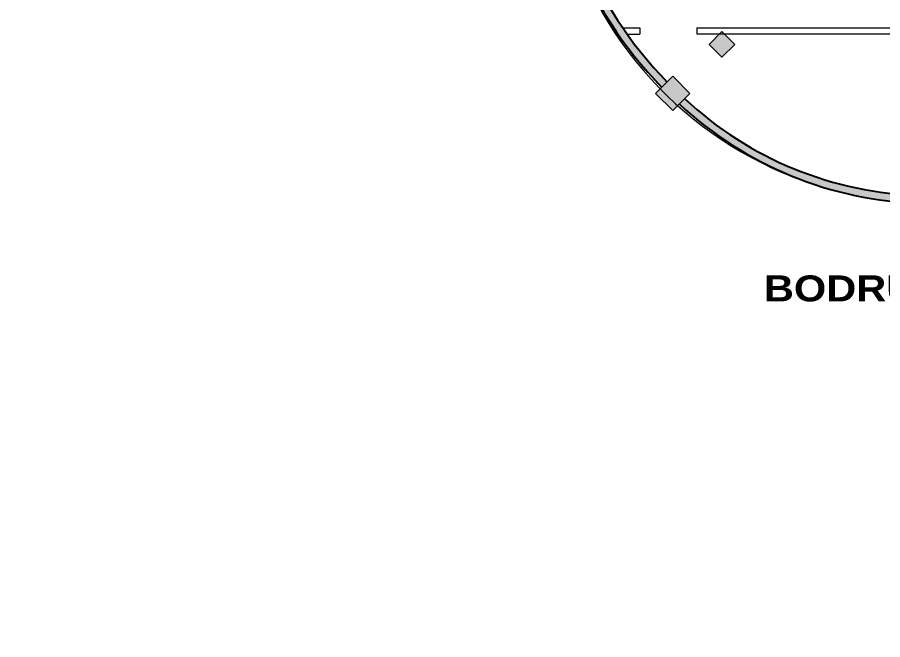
# Model space of a CAD drawing. Header units: inches. Extents: x -7958 to 7064, y 2 to 5825.
# Drawn here: x -7943 to -5081, y 112 to 2169 of the extents above; entities that cross this region are included whole.
import ezdxf

# ---------------------------------------------------------------- set-up
doc = ezdxf.new("R2010")
doc.units = ezdxf.units.IN
doc.header["$MEASUREMENT"] = 0
for name, color, linetype, lineweight in [('K-P', 1, 'Continuous', 20), ('KOL', 4, 'Continuous', 20), ('S-DUVAR', 7, 'Continuous', 20), ('SOLID', 15, 'Continuous', 30)]:
    doc.layers.add(name, color=color, linetype=linetype, lineweight=lineweight)
doc.styles.add('YAZI1', font='', dxfattribs={"height": 10})
doc.styles.get('YAZI1').set_extended_font_data('Arial Black')

msp = doc.modelspace()

# ---------------------------------------------------------------- hatches: boundary and pattern name
at = {"layer": 'SOLID'}
for points in [[(-6078, 2394.6), (-6104.8, 2394.6, 0.103119), (-5811.8, 1938), (-5794.1, 1955.7, -0.101219)], [(-6078, 2394.6), (-6104.8, 2394.6, 0.103119), (-5811.8, 1938), (-5794.1, 1955.7, -0.101219)], [(-5612.9, 2122.1), (-5655.3, 2079.6), (-5612.9, 2037.1), (-5570.4, 2079.6)], [(-5612.9, 2122.1), (-5655.3, 2079.6), (-5612.9, 2037.1), (-5570.4, 2079.6)], [(-5718.9, 1917.8), (-5775.5, 1974.4), (-5832, 1917.8), (-5775.4, 1861.2)], [(-5718.9, 1917.8), (-5775.5, 1974.4), (-5832, 1917.8), (-5775.4, 1861.2)], [(-4952.6, 1554.8), (-4952.7, 1579.8, -0.182766), (-5736.2, 1900.5), (-5753.9, 1882.8, 0.183095)], [(-4952.6, 1554.8), (-4952.7, 1579.8, -0.182766), (-5736.2, 1900.5), (-5753.9, 1882.8, 0.183095)]]:
    msp.add_hatch(color=256, dxfattribs=at).paths.add_polyline_path(points)

# ---------------------------------------------------------------- linework, layer by layer
at = {"layer": 'K-P', "color": 1, "true_color": 0xff0f0f}
for centre, radius, start, end in [((-4913.3, 2779.6), 3030, 336.9327, 180.5673), ((-4918.2, 2813.3), 1258.3, 199.4341, 312.3158)]:
    msp.add_arc(centre, radius, start, end, dxfattribs=at)
at = {"layer": 'KOL', "ltscale": 100}
for points in [[(-5612.9, 2037.1), (-5655.3, 2079.6), (-5612.9, 2122.1), (-5570.4, 2079.6)], [(-5612.9, 2037.1), (-5655.3, 2079.6), (-5612.9, 2122.1), (-5570.4, 2079.6)], [(-5832, 1917.8), (-5775.4, 1861.2), (-5718.9, 1917.8), (-5775.5, 1974.4)], [(-5832, 1917.8), (-5775.4, 1861.2), (-5718.9, 1917.8), (-5775.5, 1974.4)]]:
    msp.add_lwpolyline(points, close=True, dxfattribs=at)
at = {"layer": 'KOL', "linetype": 'Continuous', "lineweight": -2, "ltscale": 10}
for centre, radius, start, end in [((-4863.1, 2869.1), 1329.3, 200.9129, 224.4964), ((-4863.1, 2869.1), 1329.3, 200.9129, 224.4964), ((-4863.1, 2869.1), 1304.3, 201.3333, 224.4867), ((-4863.1, 2869.1), 1304.3, 201.3333, 224.4867), ((-4920.4, 2776.1), 1196.8, 227.0481, 268.4412), ((-4920.4, 2776.1), 1196.8, 227.0481, 268.4412), ((-4920.4, 2776.1), 1221.8, 227.0063, 268.4732), ((-4920.4, 2776.1), 1221.8, 227.0063, 268.4732)]:
    msp.add_arc(centre, radius, start, end, dxfattribs=at)
at = {"layer": 'S-DUVAR', "ltscale": 10}
for p, q in [((-5940.5, 2134.1), (-5884.2, 2134.1)), ((-5884.2, 2134.1), (-5884.2, 2114.1)), ((-5696.3, 2134.1), (-4263, 2134.8)), ((-5696.3, 2134.1), (-5696.3, 2114.2)), ((-5926.6, 2114.1), (-5884.2, 2114.1)), ((-5696.3, 2114.2), (-4243, 2114.8))]:
    msp.add_line(p, q, dxfattribs=at)
msp.add_arc((-5019.7, 2741.5), 2629.4, 68.9367, 68.9367, dxfattribs=at)

# ---------------------------------------------------------------- texts
at = {"layer": 'S-DUVAR', "linetype": 'Continuous', "lineweight": -2, "ltscale": 10, "style": 'YAZI1'}
msp.add_text('BODRUM KAT', height=86, dxfattribs=at).set_placement((-5474, 1230.3))

doc.saveas('drawing.dxf')
